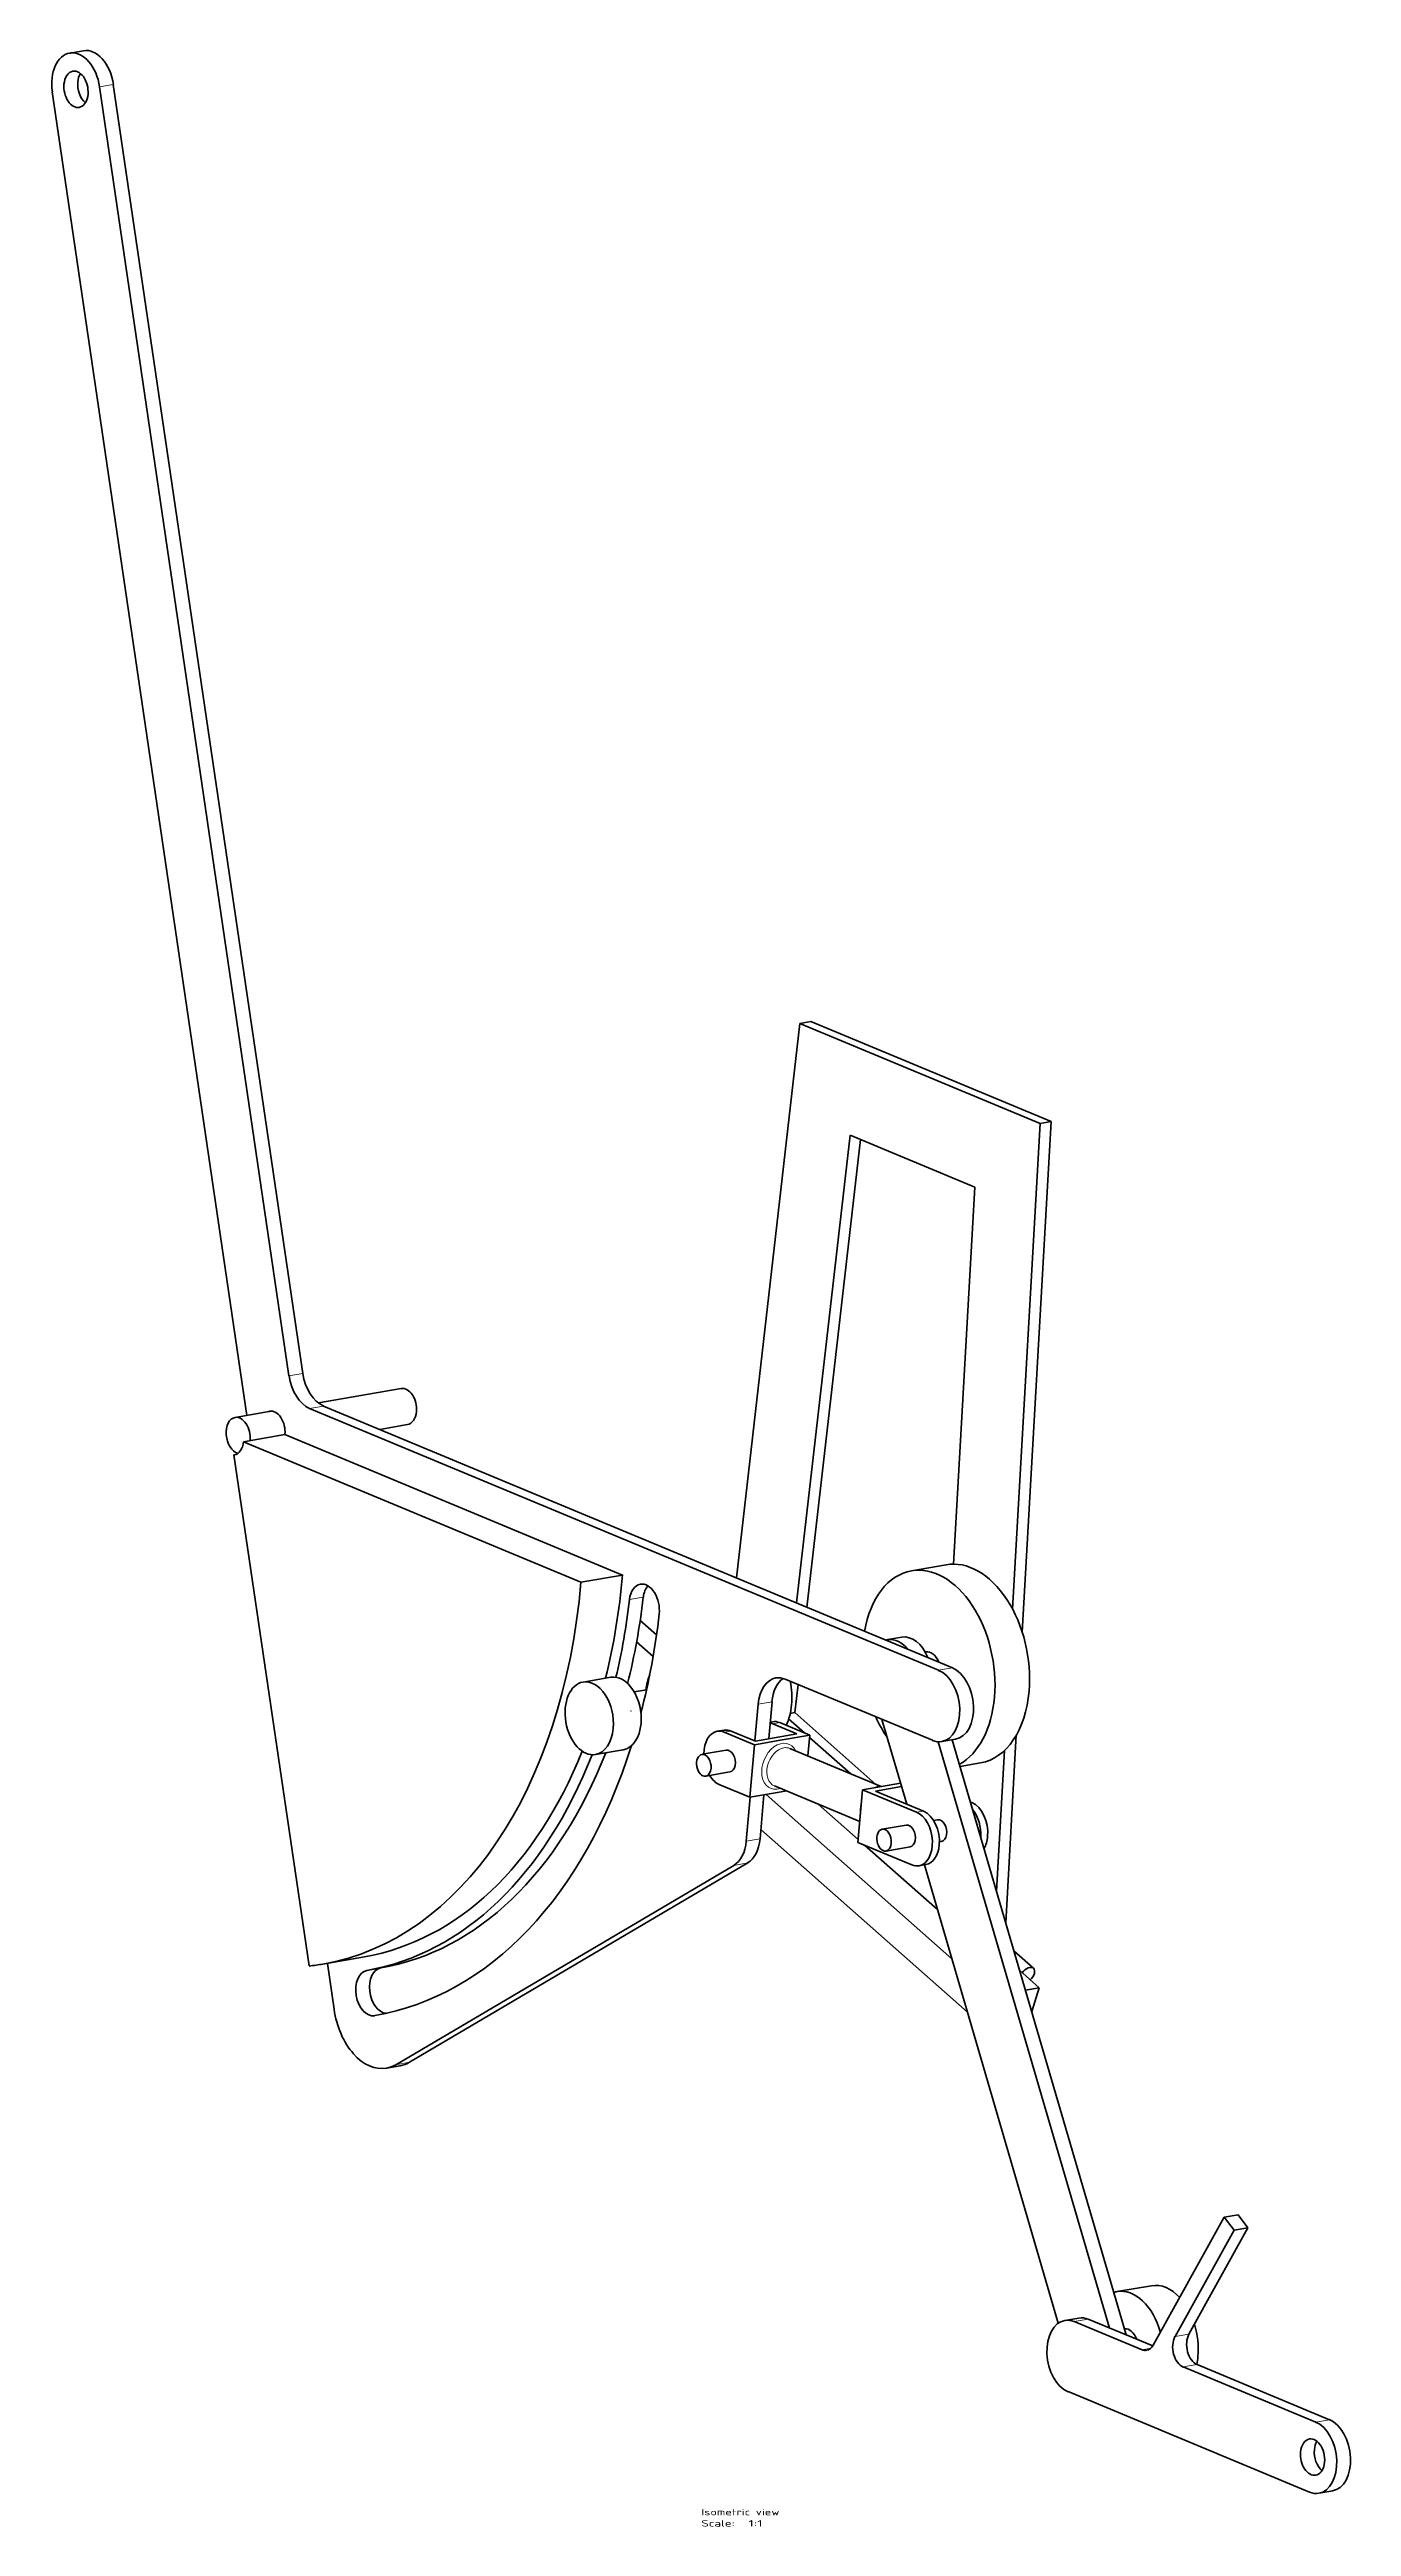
# Model space of a CAD drawing. Extents: x -1303 to 5084, y -25 to 1462.
# Drawn here: x 1700 to 2407, y -25 to 1322 of the extents above; entities that cross this region are included whole.
import ezdxf
from ezdxf.enums import TextEntityAlignment as Align

# ---------------------------------------------------------------- set-up
doc = ezdxf.new("R2010")
doc.units = 0
doc.layers.get('0').update_dxf_attribs({"lineweight": 13})
doc.styles.get("Standard").update_dxf_attribs({"font": 'isocp.shx'})

# ---------------------------------------------------------------- blocks, each defined once
blk = doc.blocks.new('BLOCK17')
at = {"color": 7, "lineweight": 13}
for s, p, p2 in [('Scale:', (340.4, -578), (358.6, -578)), ('Isometric view', (340.4, -571.9), (382.9, -571.9)), ('  1:1', (358.6, -578), (373.8, -578))]:
    blk.add_text(s, height=3.5, dxfattribs=at).set_placement(p, p2, align=Align.FIT)
blk = doc.blocks.new('BLOCK18')
at = {"color": 7, "lineweight": 35, "ltscale": 0.191}
for p, q in [((-3, 767.2), (4.5, 768.5)), ((441.9, -95.6), (449.4, -94.3)), ((471.2, -151.1), (478.7, -149.8)), ((158.6, -275.5), (166.1, -274.2)), ((169.2, -328.7), (176.7, -327.4)), ((624.8, -409.8), (632.3, -408.5)), ((630.1, -416.8), (637.6, -415.5)), ((538.1, -465.9), (545.7, -464.6)), ((676.2, -559.9), (683.8, -558.6))]:
    blk.add_line(p, q, dxfattribs=at)
at = {"color": 7, "lineweight": 35}
for p, q in [((-12.5, 746.1), (93.3, 26.3)), ((116.2, 47.8), (13.2, 748.9)), ((123.8, 49.1), (20.7, 750.2)), ((359.5, -62.1), (394, 239.4)), ((524.6, 185.1), (394, 239.4)), ((530.6, 186.1), (400, 240.5)), ((392.2, -75.7), (421.3, 178.7)), ((397.8, -78.1), (426.9, 176.3)), ((421.3, 178.7), (489.2, 150.4)), ((524.6, 185.1), (509.7, -79)), ((530.6, 186.1), (514.9, -91.5)), ((489.2, 150.4), (477.6, -54.6)), ((132.2, 33.1), (177.3, 40.9)), ((469.4, -112.3), (127.4, 30.1)), ((477, -111), (134.9, 31.4)), ((114, 15.9), (91.4, 12)), ((297.6, -60.5), (114, 15.9)), ((86.3, 4.9), (127.2, -273.1)), ((275, -64.4), (91.4, 12)), ((297.6, -60.5), (275, -64.4)), ((466.1, -150.4), (386.1, -117.1)), ((369.6, -150.7), (371.3, -130.7)), ((377.1, -149.5), (378.9, -129.4)), ((435.4, -174.4), (391.3, -135.3)), ((438.6, -139), (452.1, -185.1)), ((511.7, -147.5), (506, -249.6)), ((366.8, -181.4), (369.3, -152.8)), ((388.6, -154.9), (438.2, -175.5)), ((421.8, -168.7), (399.3, -148.8)), ((562.4, -470.1), (469.3, -151.2)), ((571.4, -473.8), (476.9, -150.1)), ((505.3, -155.9), (501, -232.5)), ((428.1, -177.3), (448.8, -173.7)), ((364.9, -205.2), (366.9, -181.4)), ((372.4, -203.9), (374.5, -180.1)), ((476.7, -269.3), (375.6, -179.9)), ((380.2, -175.2), (426.6, -194.5)), ((425.7, -204.3), (404, -185.1)), ((428.1, -177.3), (425.6, -205.9)), ((457.4, -189.5), (428.1, -177.3)), ((435.1, -178), (461.2, -188.9)), ((372.8, -198.9), (485.1, -298.2)), ((454.9, -218.1), (425.6, -205.9)), ((468.8, -242.4), (429.2, -207.4)), ((174.3, -326.8), (358.1, -218.4)), ((181.8, -325.5), (365.7, -217.1)), ((461.7, -218.1), (534.5, -467.4)), ((134.7, -272.1), (157.3, -268.1)), ((140.7, -296.7), (137.1, -271.7)), ((624.8, -409.8), (586.2, -479.3)), ((630.1, -416.8), (598, -474.7)), ((637.6, -415.5), (605.5, -473.4)), ((580.1, -481.9), (543.2, -466.5)), ((585.9, -479.8), (550.7, -465.2)), ((674.5, -521.2), (602.5, -491.2)), ((682, -519.9), (610, -489.9)), ((539.9, -504.6), (671.2, -559.3))]:
    blk.add_line(p, q, dxfattribs=at)
at = {"color": 7, "lineweight": 13, "ltscale": 0.191}
for p, q in [((13.2, 748.9), (20.7, 750.2)), ((116.2, 47.8), (123.8, 49.1)), ((127.4, 30.1), (134.9, 31.4)), ((301.3, -73.9), (308.8, -72.6)), ((469.4, -112.3), (477, -111)), ((371.3, -130.7), (378.9, -129.4)), ((364.9, -205.2), (372.4, -203.9)), ((358.1, -218.4), (365.7, -217.1)), ((174.3, -326.8), (181.8, -325.5)), ((543.2, -466.5), (550.7, -465.2)), ((598, -474.7), (605.5, -473.4)), ((602.5, -491.2), (610, -489.9)), ((674.5, -521.2), (682, -519.9))]:
    blk.add_line(p, q, dxfattribs=at)
at = {"color": 7, "lineweight": 35, "ltscale": 0.1528}
for p, q in [((394, 239.4), (400, 240.5)), ((524.6, 185.1), (530.6, 186.1))]:
    blk.add_line(p, q, dxfattribs=at)
at = {"color": 7, "lineweight": 35, "ltscale": 0.493608}
blk.add_line((86.9, 25.2), (106.4, 28.6), dxfattribs=at)
at = {"color": 7, "lineweight": 35, "ltscale": 0.382796}
blk.add_line((165.6, 18.7), (180.7, 21.3), dxfattribs=at)
at = {"color": 7, "lineweight": 35, "ltscale": 0.013023}
blk.add_line((86.8, 4.9), (86.3, 4.9), dxfattribs=at)
at = {"color": 7, "lineweight": 35, "ltscale": 0.4775}
for p, q in [((454.7, -58.2), (473.6, -54.9)), ((566.4, -450.2), (585.2, -447))]:
    blk.add_line(p, q, dxfattribs=at)
at = {"color": 7, "lineweight": 35, "ltscale": 0.296768}
blk.add_line((307.2, -85.2), (316.1, -93.1), dxfattribs=at)
at = {"color": 7, "lineweight": 35, "ltscale": 0.299127}
blk.add_line((305.2, -96.8), (314.2, -104.8), dxfattribs=at)
at = {"color": 7, "lineweight": 35, "ltscale": 0.007117}
blk.add_line((462.1, -102.3), (462.4, -102.2), dxfattribs=at)
at = {"color": 7, "lineweight": 35, "ltscale": 0.382}
for p, q in [((276.1, -118.7), (291.2, -116.1)), ((399.4, -147.6), (384.3, -150.2)), ((282.9, -158.2), (298, -155.5)), ((369.3, -152.8), (384.3, -150.2)), ((366.8, -181.4), (381.8, -178.8))]:
    blk.add_line(p, q, dxfattribs=at)
at = {"color": 7, "lineweight": 35, "ltscale": 0.385612}
blk.add_line((391.3, -135.3), (393, -120), dxfattribs=at)
at = {"color": 7, "lineweight": 35, "ltscale": 0.171123}
blk.add_line((310.6, -122.9), (303.9, -124.1), dxfattribs=at)
at = {"color": 7, "lineweight": 35, "ltscale": 0.0955}
for p, q in [((352.9, -144.9), (349.1, -145.5)), ((462.5, -217.9), (458.8, -218.6))]:
    blk.add_line(p, q, dxfattribs=at)
at = {"color": 7, "lineweight": 13, "ltscale": 0.0955}
for p, q in [((356.7, -145.4), (352.9, -146)), ((379.3, -141.4), (383.1, -140.8)), ((461.2, -188.9), (457.4, -189.5))]:
    blk.add_line(p, q, dxfattribs=at)
at = {"color": 7, "lineweight": 35, "ltscale": 0.442132}
for p, q in [((352.9, -146), (369.3, -152.8)), ((383.1, -140.8), (399.4, -147.6)), ((350.5, -174.6), (366.8, -181.4))]:
    blk.add_line(p, q, dxfattribs=at)
at = {"color": 7, "lineweight": 35, "ltscale": 0.353706}
for p, q in [((369.8, -150.8), (356.7, -145.4)), ((392.4, -146.9), (379.3, -141.4))]:
    blk.add_line(p, q, dxfattribs=at)
at = {"color": 7, "lineweight": 35, "ltscale": 0.034035}
blk.add_line((377.9, -140.5), (379.2, -140.3), dxfattribs=at)
at = {"color": 7, "lineweight": 35, "ltscale": 0.2865}
for q in [(392.4, -146.9), (369.8, -150.8)]:
    blk.add_line((381.1, -148.8), q, dxfattribs=at)
at = {"color": 7, "lineweight": 35, "ltscale": 0.289706}
blk.add_line((396.6, -146.4), (387.9, -138.7), dxfattribs=at)
at = {"color": 7, "lineweight": 35, "ltscale": 0.065263}
blk.add_line((388.7, -135.8), (391.3, -135.3), dxfattribs=at)
at = {"color": 7, "lineweight": 35, "ltscale": 0.285438}
blk.add_line((398.4, -158.9), (399.4, -147.6), dxfattribs=at)
at = {"color": 7, "lineweight": 35, "ltscale": 0.33425}
for p, q in [((340.8, -158), (353.9, -155.8)), ((342.8, -169.9), (356, -167.6)), ((438.7, -198.8), (451.9, -196.5)), ((440.8, -210.6), (454, -208.4))]:
    blk.add_line(p, q, dxfattribs=at)
at = {"color": 7, "lineweight": 35, "ltscale": 0.282485}
blk.add_line((481.2, -164.6), (492.3, -162.7), dxfattribs=at)
at = {"color": 7, "lineweight": 35, "ltscale": 0.124901}
blk.add_line((386.8, -177.9), (381.8, -178.8), dxfattribs=at)
at = {"color": 7, "lineweight": 35, "ltscale": 0.360697}
blk.add_line((449.3, -175.5), (435.1, -178), dxfattribs=at)
at = {"color": 7, "lineweight": 35, "ltscale": 0.020386}
blk.add_line((486.8, -184), (487.5, -184.3), dxfattribs=at)
at = {"color": 7, "lineweight": 13, "ltscale": 0.015969}
blk.add_line((487.5, -184.3), (486.9, -184.4), dxfattribs=at)
at = {"color": 7, "lineweight": 35, "ltscale": 0.053941}
blk.add_line((466.7, -194), (468.8, -193.6), dxfattribs=at)
at = {"color": 7, "lineweight": 35, "ltscale": 0.026901}
blk.add_line((469.8, -205.6), (470.9, -205.4), dxfattribs=at)
at = {"color": 7, "lineweight": 35, "ltscale": 0.353303}
blk.add_line((510.4, -264.9), (521, -274.3), dxfattribs=at)
at = {"color": 7, "lineweight": 35, "ltscale": 0.353262}
blk.add_line((513.6, -275.6), (524.1, -285), dxfattribs=at)
at = {"color": 7, "lineweight": 35, "ltscale": 0.189611}
blk.add_line((516.7, -286.3), (524.1, -285), dxfattribs=at)
at = {"color": 7, "lineweight": 35, "ltscale": 0.337665}
blk.add_line((524.1, -285), (520.1, -297.8), dxfattribs=at)
at = {"color": 7, "lineweight": 35, "ltscale": 0.002222}
blk.add_line((162.8, -300.2), (162.9, -300.2), dxfattribs=at)
at = {"color": 7, "lineweight": 35, "ltscale": 0.219654}
for p, q in [((630.1, -416.8), (624.8, -409.8)), ((637.6, -415.5), (632.3, -408.5))]:
    blk.add_line(p, q, dxfattribs=at)
at = {"color": 7, "lineweight": 13, "ltscale": 0.122492}
blk.add_line((580.1, -481.9), (584.9, -481), dxfattribs=at)
at = {"color": 7, "lineweight": 35}
for centre, major_axis, ratio, start_param, end_param in [((7.9, 748.8), (3.4, -19.7), 0.645216, 1.530397, 3.141635), ((0.4, 747.5), (3.4, -19.7), 0.645216, 3.141635, 4.671989), ((0.4, 747.5), (1.71, -9.85), 0.645216, 3.141573, 4.322924), ((0.4, 747.5), (3.4, -19.7), 0.645216, 3.101193, 3.141635), ((0.4, 747.5), (3.4, -19.7), 0.645216, 1.530397, 3.101193), ((0.4, 747.5), (1.71, -9.85), 0.645216, 6.283165, 9.424758), ((7.9, 748.8), (1.71, -9.85), 0.645216, 3.775193, 4.322924), ((0.4, 747.5), (1.71, -9.85), 0.645216, 4.322924, 6.283165), ((7.9, 748.8), (1.71, -9.85), 0.645216, 4.322924, 5.649585), ((129.1, 49.2), (3.4, -19.7), 0.645216, 4.671989, 5.89372), ((136.6, 50.5), (3.4, -19.7), 0.645216, 4.671989, 5.89372), ((179, 31.1), (1.7, -9.8), 0.645216, 1.181331, 3.141573), ((107.5, 18.7), (1.71, -9.85), 0.645216, 3.141573, 3.241636), ((107.5, 18.7), (1.71, -9.85), 0.645216, 1.181331, 3.141573), ((179, 31.1), (1.7, -9.8), 0.645216, 6.283165, 7.464516), ((88.6, 15.4), (1.7, -9.8), 0.645216, 3.141573, 5.989955), ((88.6, 15.4), (1.7, -9.8), 0.645216, 1.181331, 3.141573), ((84.9, 14.7), (1.71, -9.85), 0.645216, 6.242786, 6.28324), ((84.9, 14.7), (1.71, -9.85), 0.645216, 0.000054, 1.181331), ((88.6, 15.4), (1.7, -9.8), 0.645216, 1.179268, 1.181331), ((482.9, -108.8), (9.4, -53.9), 0.645216, 1.181331, 3.141621), ((84.9, 14.7), (49.8, -286.8), 0.645216, 0.000054, 1.181331), ((107.5, 18.7), (49.8, -286.8), 0.645216, 0.971328, 1.181331), ((309.4, -77.8), (2.1, -12.3), 0.645216, 3.141564, 4.282741), ((309.4, -77.8), (2.1, -12.3), 0.645216, 1.141148, 3.141564), ((317, -76.5), (2.1, -12.3), 0.645216, 3.635012, 4.282741), ((464.1, -112.1), (9.4, -53.9), 0.645216, 3.141621, 4.203589), ((464.1, -112.1), (9.4, -53.9), 0.645216, 1.181331, 3.141621), ((107.5, 18.7), (51.1, -294.2), 0.645216, 0.98651, 1.141148), ((115, 20), (51.1, -294.2), 0.645216, 0.96851, 1.141148), ((107.5, 18.7), (55.4, -318.8), 0.645216, 0.957683, 1.141148), ((452.8, -114), (3.4, -19.7), 0.645216, 1.905887, 3.141633), ((445.3, -115.4), (3.4, -19.7), 0.645216, 3.141633, 3.230813), ((445.3, -115.4), (3.4, -19.7), 0.645216, 2.273441, 3.141633), ((464.1, -112.1), (1.71, -9.85), 0.645216, 1.890511, 3.141573), ((279.5, -138.4), (3.4, -19.7), 0.645216, 3.141573, 6.283165), ((279.5, -138.4), (3.4, -19.7), 0.645216, 1.181331, 3.141573), ((294.6, -135.8), (3.4, -19.7), 0.645216, 1.181331, 3.141573), ((326.6, -130.3), (4.3, -24.6), 0.645216, 3.921549, 4.300872), ((384.4, -136.2), (3.4, -19.7), 0.645216, 3.141573, 4.322924), ((391.9, -134.9), (3.4, -19.7), 0.645216, 3.442121, 4.322924), ((384.4, -136.2), (3.4, -19.7), 0.645216, 2.752127, 3.141573), ((369.9, -122.8), (5.1, -29.6), 0.645216, 1.181331, 1.612951), ((467.8, -131.4), (3.4, -19.7), 0.645216, 0.000007, 2.752127), ((475.3, -130.1), (3.4, -19.7), 0.645216, 0.000007, 2.752127), ((369.9, -122.8), (5.1, -29.6), 0.645216, 0.745387, 1.181331), ((464.1, -112.1), (9.4, -53.9), 0.645216, 0.218633, 1.181331), ((482.9, -108.8), (9.4, -53.9), 0.645216, 0.000029, 1.181331), ((279.5, -138.4), (3.4, -19.7), 0.645216, 6.283165, 7.464516), ((294.6, -135.8), (3.4, -19.7), 0.645216, 6.283165, 7.464516), ((351.7, -160.3), (-2.6, 14.8), 0.645216, 6.283165, 7.577002), ((351.7, -160.3), (-2.6, 14.8), 0.645216, 5.893774, 6.283165), ((355.5, -159.7), (2.6, -14.8), 0.645216, 2.752181, 3.141572), ((378, -155.7), (2.6, -14.8), 0.645216, 2.752181, 2.897301), ((381.8, -155.1), (-2.6, 14.8), 0.645216, 5.893774, 6.283165), ((464.1, -112.1), (9.4, -53.9), 0.645216, 5.090513, 5.33914), ((107.5, 18.7), (49.8, -286.8), 0.645216, 0.000054, 0.807873), ((107.5, 18.7), (51.1, -294.2), 0.645216, 0, 0.818637), ((107.5, 18.7), (55.4, -318.8), 0.645216, 6.282968, 7.176581), ((115, 20), (51.1, -294.2), 0.645216, 0, 0.817577), ((341.8, -164), (1.03, -5.91), 0.645216, 3.141573, 6.283165), ((341.8, -164), (1.03, -5.91), 0.645216, 1.181331, 3.141573), ((355, -161.7), (-1.03, 5.91), 0.645216, 3.141572, 6.283165), ((467.8, -131.4), (3.4, -19.7), 0.645216, 5.89372, 6.283192), ((341.8, -164), (1.03, -5.91), 0.645216, 6.283165, 7.464516), ((351.7, -160.3), (-2.6, 14.8), 0.645216, 2.125331, 2.752181), ((435.3, -186.2), (-4.2, -10.2), 0.706802, 4.981759, 5.287958), ((435.3, -186.2), (-4.2, -10.2), 0.706802, 3.426658, 3.701464), ((486.3, -198.6), (2.6, -14.8), 0.645216, 1.181385, 2.752181), ((482.5, -199.2), (-2.6, 14.8), 0.645216, 4.343688, 5.4268), ((439.8, -204.7), (1.03, -5.91), 0.645216, 3.141573, 6.283165), ((439.8, -204.7), (1.03, -5.91), 0.645216, 1.181331, 3.141573), ((452.9, -202.5), (-1.03, 5.91), 0.645216, 3.141572, 6.283165), ((456.2, -203.8), (-2.6, 14.8), 0.645216, 3.141572, 5.893774), ((460, -203.2), (2.6, -14.8), 0.645216, 1.181385, 2.752181), ((469.9, -199.5), (1.03, -5.91), 0.645216, 0.000101, 3.141694), ((351.8, -199.8), (3.4, -19.7), 0.645216, 0.238853, 1.181331), ((359.3, -198.5), (3.4, -19.7), 0.645216, 0.238853, 1.181331), ((439.8, -204.7), (1.03, -5.91), 0.645216, 6.283165, 7.464516), ((460, -203.2), (2.6, -14.8), 0.645216, 6.283165, 7.46457), ((486.3, -198.6), (2.6, -14.8), 0.645216, 0.659982, 1.181385), ((456.2, -203.8), (-2.6, 14.8), 0.645216, 2.752181, 3.141572), ((84.9, 14.7), (49.8, -286.8), 0.645216, 6.242786, 6.28324), ((160.7, -287.9), (2.1, -12.3), 0.645216, 3.141376, 6.282968), ((107.5, 18.7), (51.1, -294.2), 0.645216, 6.282968, 6.283185), ((168.2, -286.5), (2.1, -12.3), 0.645216, 3.141376, 6.128231), ((517.7, -278.1), (-3.31, -3.75), 0.594697, 3.141635, 4.898091), ((517.7, -278.1), (-3.31, -3.75), 0.594697, 1.384982, 3.141635), ((163.2, -294.2), (6, -34.5), 0.645216, 4.671989, 6.283223), ((163.2, -294.2), (6, -34.5), 0.645216, 0.000037, 0.238853), ((170.7, -292.9), (6, -34.5), 0.645216, 0.000037, 0.238853), ((571.7, -480.3), (5.2, -30.1), 0.645216, 3.141621, 3.232377), ((571.7, -480.3), (5.2, -30.1), 0.645216, 1.723373, 3.141621), ((590.5, -477.1), (5.2, -30.1), 0.645216, 2.352699, 3.141621), ((541.5, -485.6), (3.4, -19.7), 0.645216, 3.141573, 5.89372), ((541.5, -485.6), (3.4, -19.7), 0.645216, 2.752127, 3.141573), ((549.1, -484.3), (3.4, -19.7), 0.645216, 2.752127, 3.141573), ((571.7, -480.3), (1.71, -9.85), 0.645216, 1.890511, 3.06144), ((590.5, -477.1), (5.2, -30.1), 0.645216, 1.181331, 1.764542), ((580.9, -472.3), (1.71, -9.85), 0.645216, 5.89372, 6.283243), ((580.9, -472.3), (1.71, -9.85), 0.645216, 0.000057, 0.675185), ((603.3, -481.7), (1.71, -9.85), 0.645216, 3.816778, 5.89372), ((610.9, -480.4), (1.71, -9.85), 0.645216, 3.816778, 5.89372), ((590.5, -477.1), (5.2, -30.1), 0.645216, 1.026152, 1.181331), ((672.8, -540.2), (3.4, -19.7), 0.645216, 6.283165, 9.035312), ((680.3, -538.9), (3.4, -19.7), 0.645216, 6.283165, 9.035312), ((672.8, -540.2), (1.71, -9.85), 0.645216, 4.322924, 6.283165), ((672.8, -540.2), (1.71, -9.85), 0.645216, 3.141573, 4.322924), ((672.8, -540.2), (1.71, -9.85), 0.645216, 6.283165, 9.424758), ((680.3, -538.9), (1.71, -9.85), 0.645216, 4.322924, 5.649585), ((680.3, -538.9), (1.71, -9.85), 0.645216, 3.775193, 4.322924), ((672.8, -540.2), (3.4, -19.7), 0.645216, 5.89372, 6.283165)]:
    blk.add_ellipse(centre, major_axis=major_axis, ratio=ratio, start_param=start_param, end_param=end_param, dxfattribs=at)
at = {"color": 7, "lineweight": 13}
for centre, major_axis, start_param, end_param in [((383.1, -164.5), (-5, -12), 2.579523, 6.845255), ((384.4, -165), (-4.2, -10.2), 3.564061, 6.283291), ((384.4, -165), (-4.2, -10.2), 3.141614, 3.564061)]:
    blk.add_ellipse(centre, major_axis=major_axis, ratio=0.706802, start_param=start_param, end_param=end_param, dxfattribs=at)
at = {"color": 7, "lineweight": 5}
blk.add_point((302.1, -134.5), dxfattribs=at)

msp = doc.modelspace()

# ---------------------------------------------------------------- block references
at = {"lineweight": 0}
for name in ['BLOCK18', 'BLOCK17']:
    msp.add_blockref(name, (1713.5, 553.2), dxfattribs=at)

doc.saveas('drawing.dxf')
